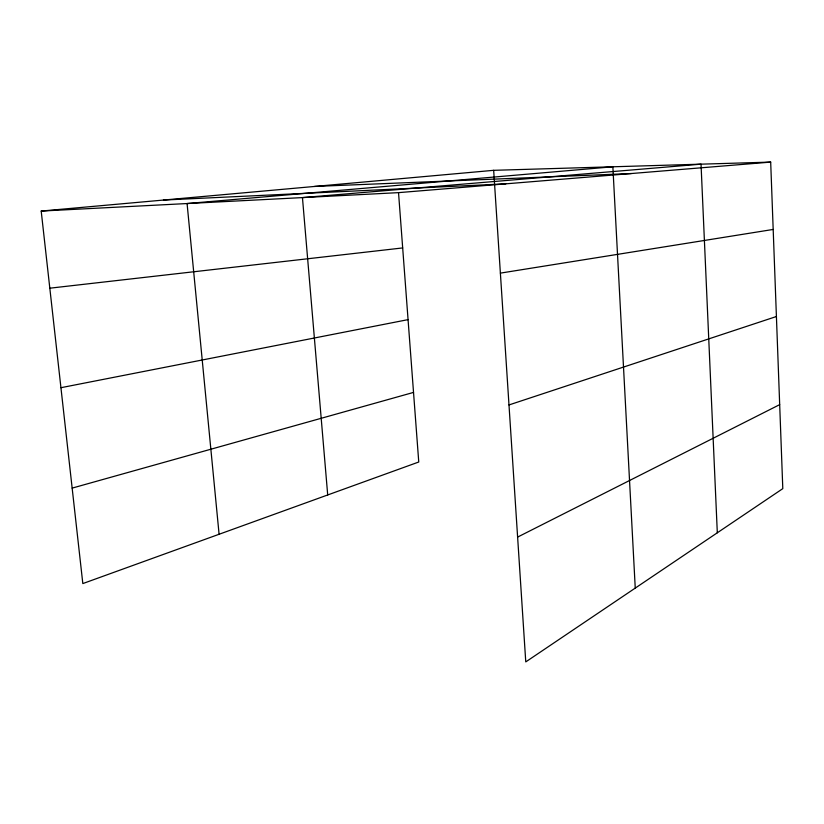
<?xml version="1.0" encoding="UTF-8"?>
<svg xmlns="http://www.w3.org/2000/svg" width="824" height="824" viewBox="0 0 824 824"><rect width="100%" height="100%" fill="white"/><g stroke="black" fill="none" stroke-linecap="round" stroke-linejoin="round"><path stroke-width="1.24" d="M517.616 537.083L779.689 404.636M508.985 404.945L776.414 316.519M72.162 488.107L413.535 392.409M60.935 387.702L408.065 319.63M500.384 273.125L773.19 229.443M49.821 288.194L402.678 247.931M41.2 211.068L398.528 192.641L418.757 462.007L82.822 583.577L41.2 211.068L493.669 170.321L770.687 162.101L782.8 488.642L525.764 661.899L493.669 170.321M398.528 192.641L770.687 162.101M163.43 200.057L505.833 183.834M314.531 186.451L631.308 173.534M219.091 534.261L187.079 203.549L612.86 166.788L635.253 588.099M327.705 494.956L302.449 197.595L701.028 164.161L717.313 532.788"/></g></svg>
